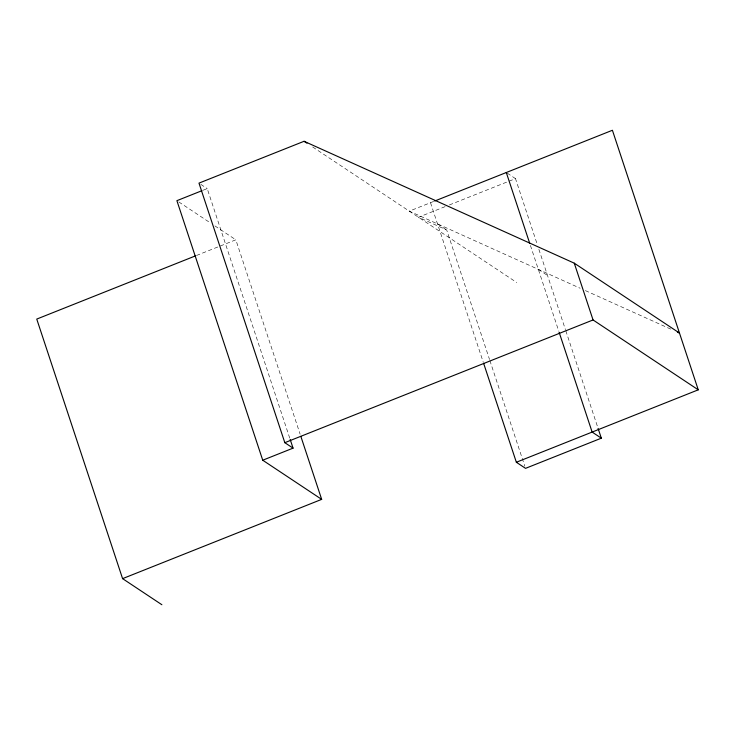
<?xml version="1.0" encoding="UTF-8"?>
<svg xmlns="http://www.w3.org/2000/svg" width="735" height="735" viewBox="0 0 735 735"><rect width="100%" height="100%" fill="white"/><g stroke="black" fill="none" stroke-linecap="round" stroke-linejoin="round"><path stroke-width="0.55" stroke-dasharray="3.67 2.76" d="M203.035 190.264L207.215 188.601L289.82 438.382M196.447 255.495L235.834 239.812L300.128 434.21M433.659 201.445L409.285 211.147L580.145 288.239M445.125 206.636L418.472 217.248L446.696 229.991L489.538 359.507M449.388 204.946L508.023 181.591M509.089 181.168L515.492 178.623L537.083 243.91M585.372 290.591L671.11 329.271M507.214 173.129L515.492 178.623M538.332 269.368L547.52 275.469M437.509 223.881L446.696 229.991M312.687 147L516.696 282.488M200.811 184.347L207.215 188.601M178.798 201.932L210.173 222.769M214.923 225.921L235.834 239.812M538.884 249.358L565.454 329.703M565.812 330.787L597.739 427.329M530.413 245.426L558.775 331.191M489.896 360.6L524.808 466.174M430.508 202.695L483.226 362.116"/><path stroke-width="1.1" d="M677.385 332.101L679.471 333.047L574.274 263.176L304.079 141.285L198.983 183.125L284.822 442.681L293.054 448.148L262.735 460.22L176.896 200.673L201.987 190.677M195.381 255.918L36.75 319.082L122.589 578.638L161.884 604.73M434.716 201.023L612.411 130.27L698.25 389.826L516.347 462.251L483.584 363.2M284.822 442.681L593.053 319.955L698.25 389.826M122.589 578.638L321.673 499.368L300.845 436.379M598.097 428.413L601.331 438.179L525.534 468.351L516.347 462.251M304.079 141.285L306.954 143.187M601.331 438.179L592.134 432.07L559.133 332.284M262.735 460.22L321.673 499.368M574.274 263.176L593.053 319.955M506.296 172.523L529.687 243.248M290.187 439.466L293.054 448.148"/></g></svg>
